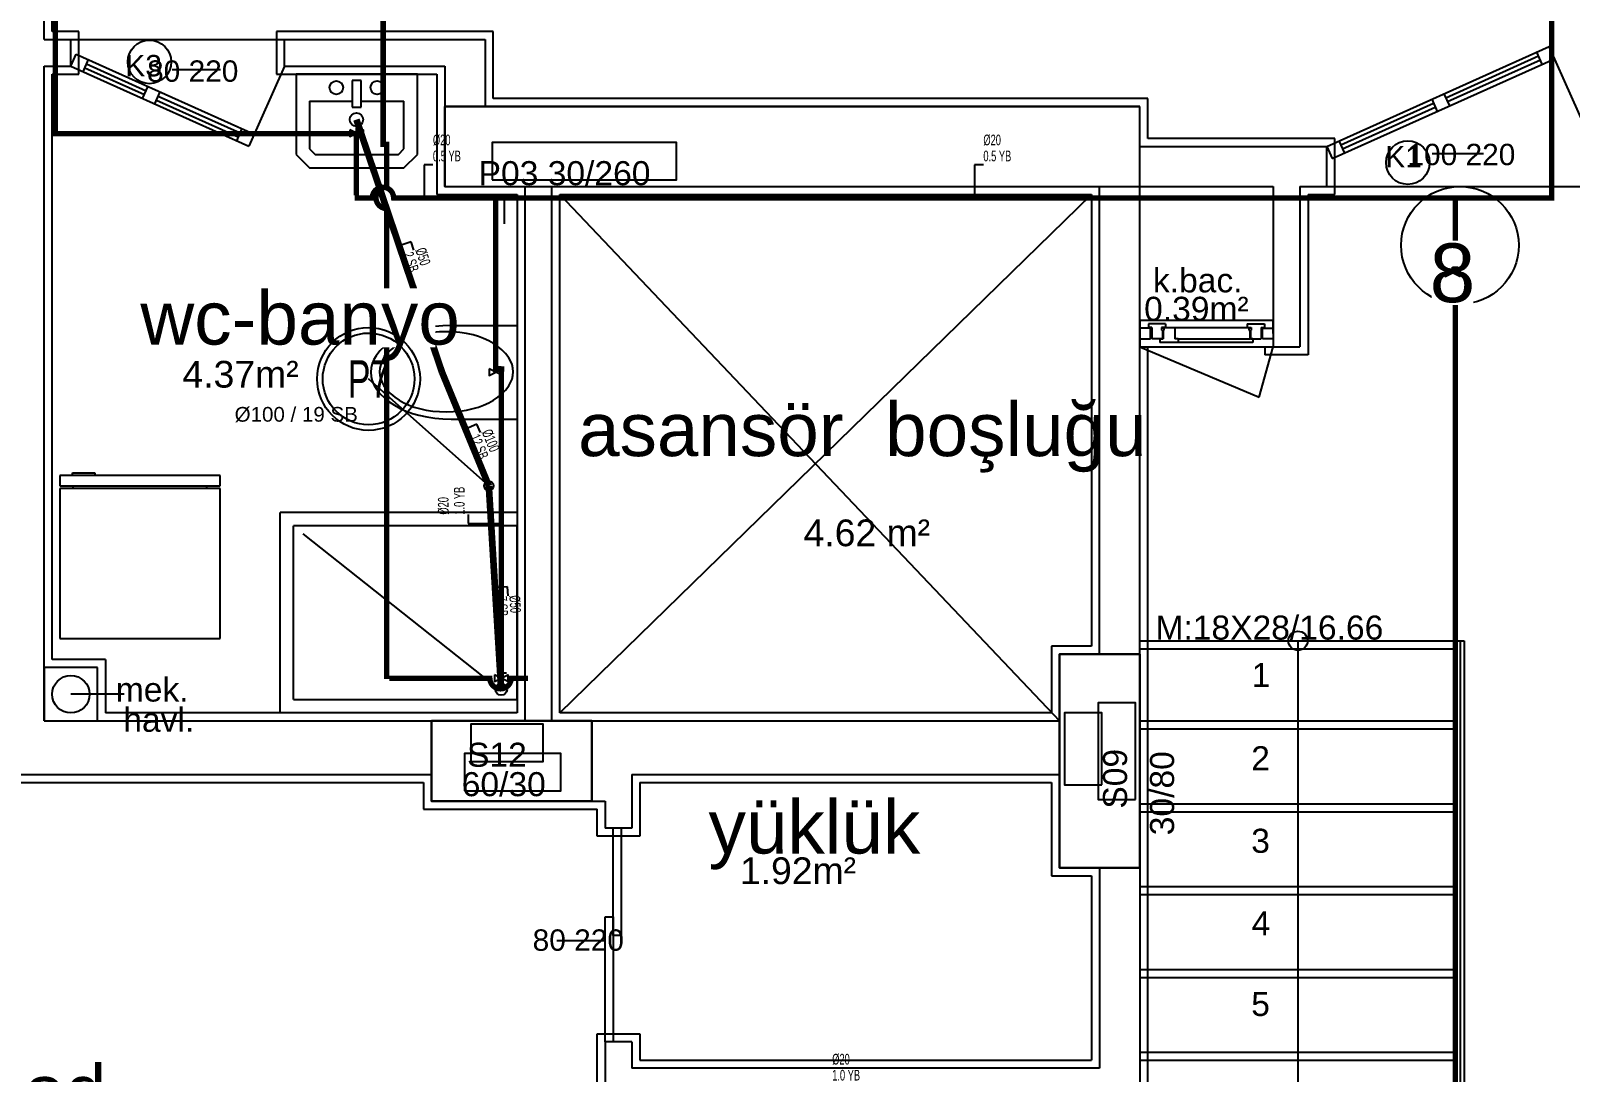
# Model space of a CAD drawing. Header units: centimetres. Extents: x -13133 to 30552, y -2 to 4552.
# Drawn here: x 13176 to 13752, y 1613 to 2003 of the extents above; entities that cross this region are included whole.
import ezdxf
from ezdxf.enums import TextEntityAlignment as Align

# ---------------------------------------------------------------- set-up
doc = ezdxf.new("R2010")
doc.units = ezdxf.units.CM
for name, pattern in [('BASMA HATTI', [31, 25, -6]), ('DASHED', [18, 12, -6]), ('PISSU HATTI', [26, 20, -6])]:
    doc.linetypes.add(name, pattern=pattern)
for name, color, linetype in [('MTY-PISSU-CAP', 211, 'CONTINUOUS'), ('MTY-PISSU-KOLON', 211, 'DASHED'), ('MTY-TEMIZSU-CAP', 101, 'CONTINUOUS'), ('MTY-VANA', 1, 'CONTINUOUS'), ('MTY-YUK-BIRIMI', 7, 'CONTINUOUS'), ('ROTAS-MIMARI', 8, 'CONTINUOUS'), ('ROTAS-MIMARI-KOLON', 8, 'CONTINUOUS'), ('ROTAS-MIMARI-YAZI', 8, 'CONTINUOUS'), ('ROTAS-PISSU-BORU-TAVANDAN', 6, 'PISSU HATTI'), ('ROTAS-PISSU-CAP', 211, 'CONTINUOUS'), ('ROTAS-PISSU-KOLONNO', 211, 'CONTINUOUS'), ('ROTAS-SICAKSU-BORU', 1, 'BASMA HATTI'), ('ROTAS-SOGUKSU-BORU', 5, 'CONTINUOUS'), ('ROTAS-TEFRIS', 15, 'CONTINUOUS'), ('ROTAS-VANA', 1, 'CONTINUOUS')]:
    doc.layers.add(name, color=color, linetype=linetype)
doc.styles.add('ANOTATIVO', font='arial.ttf')
doc.styles.add('MTY_CAP', font='wturkce.SHX', dxfattribs={"width": 0.65, "height": 20})
doc.styles.add('MTYCAPLT', font='arial.ttf', dxfattribs={"width": 0.65, "height": 1})
doc.styles.add('ROTAS', font='arial.ttf')

# ---------------------------------------------------------------- blocks, each defined once
blk = doc.blocks.new('MTY-PIS SU CAP SB')
at = {"layer": 'MTY-PISSU-CAP'}
for p, q in [((0.83, 1.17), (0, 1.17)), ((0, 1.17), (0, 0))]:
    blk.add_line(p, q, dxfattribs=at)
at = {"layer": 'MTY-PISSU-CAP', "style": 'MTY_CAP', "width": 0.65}
blk.add_attdef('PSCP_001', (0.83, 1.29), '', height=1, dxfattribs=at)
at = {"layer": 'MTY-YUK-BIRIMI', "color": 211, "style": 'MTY_CAP', "width": 0.65}
blk.add_attdef('PS_001', (0.83, 0.07), '', height=1, dxfattribs=at)
blk = doc.blocks.new('MTY-PIS SU KOLON')
at = {"layer": 'MTY-PISSU-KOLON', "linetype": 'Continuous', "lineweight": -3}
blk.add_hatch(color=256, dxfattribs=at).paths.add_polyline_path([(-2.7, -0.1, 0.848135), (0, -0.1, -0.848135), (2.7, -0.1, 0.414214), (0, 2.6, 0.414214)])
blk.add_circle((0, 0), 3.5, dxfattribs=at)
blk = doc.blocks.new('MTY-KOLON NO PIS SU')
at = {"color": 6, "linetype": 'Continuous', "ltscale": 100}
blk.add_circle((0, 0), 27.5, dxfattribs=at)
at = {"color": 7, "linetype": 'Continuous', "ltscale": 100}
blk.add_circle((0, 0), 24.5, dxfattribs=at)
at = {"style": 'ANOTATIVO', "width": 0.65}
blk.add_attdef('K', text='', height=20, dxfattribs=at).set_placement((0, 0), align=Align.MIDDLE_CENTER)
blk = doc.blocks.new('MTY-TEMIZ SU CAP MB')
at = {"layer": 'MTY-TEMIZSU-CAP'}
for p, q in [((0.83, 3.1), (0, 3.1)), ((0, 3.1), (0, 0))]:
    blk.add_line(p, q, dxfattribs=at)
at = {"layer": 'MTY-TEMIZSU-CAP', "style": 'MTY_CAP', "width": 0.65}
for tag, p in [('SOCP_001', (0.83, 4.92)), ('SCCP_001', (0.83, 1.92))]:
    blk.add_attdef(tag, p, '', height=1, dxfattribs=at)
at = {"layer": 'MTY-YUK-BIRIMI', "color": 101, "style": 'MTY_CAP', "width": 0.65}
for tag, p in [('SO_001', (0.83, 3.42)), ('SC_001', (0.83, 0.42))]:
    blk.add_attdef(tag, p, '', height=1, dxfattribs=at)
blk = doc.blocks.new('MTY-KURESEL VANA')
at = {"layer": 'MTY-VANA'}
for p, q in [((0, 0), (0, 8)), ((0, 8), (8, 8))]:
    blk.add_line(p, q, dxfattribs=at)
blk.add_lwpolyline([(-10, 5), (-10, -5), (10, 5), (10, -5), (-10, 5)], dxfattribs=at)
at = {"layer": 'MTY-VANA', "style": 'MTYCAPLT', "width": 0.65}
blk.add_attdef('CAP', text='', height=10, dxfattribs=at).set_placement((-1.1, 0), align=Align.CENTER)

msp = doc.modelspace()

# ---------------------------------------------------------------- linework, layer by layer
at = {"layer": 'ROTAS-MIMARI'}
for p, q in [((13183.82, 2002.24), (13183.82, 2022.24)), ((13180.82, 1999.24), (13180.82, 2019.24)), ((13180.82, 1999.24), (13190.82, 1999.24)), ((13193.82, 2002.24), (13183.82, 2002.24)), ((13190.82, 1989.24), (13190.82, 1999.24)), ((13190.82, 1999.24), (13270.82, 1999.24)), ((13193.82, 1986.24), (13193.82, 2002.24)), ((13348.82, 2002.24), (13267.82, 2002.24)), ((13267.82, 2002.24), (13267.82, 1986.24)), ((13270.82, 1999.24), (13345.82, 1999.24)), ((13270.82, 1989.24), (13270.82, 1999.24)), ((13345.82, 1999.24), (13345.82, 1974.24)), ((13348.82, 1977.24), (13348.82, 2002.24)), ((13190.82, 1989.24), (13192.87, 1993.8)), ((13192.87, 1993.8), (13259.44, 1963.89)), ((13660.82, 1959.24), (13744.03, 1996.62)), ((13741.51, 1990.01), (13739.47, 1994.57)), ((13760.82, 1959.24), (13744.03, 1996.62)), ((13180.82, 1744.24), (13180.82, 1989.24)), ((13180.82, 1989.24), (13190.82, 1989.24)), ((13190.82, 1989.24), (13257.39, 1959.33)), ((13195.39, 1987.19), (13197.44, 1991.75)), ((13196.05, 1988.67), (13218.33, 1978.66)), ((13196.7, 1990.11), (13218.98, 1980.1)), ((13246.87, 1987.89), (13228.76, 1987.89)), ((13270.82, 1989.24), (13257.39, 1959.33)), ((13270.82, 1989.24), (13330.82, 1989.24)), ((13330.82, 1989.24), (13330.82, 1974.24)), ((13662.87, 1954.68), (13746.08, 1992.06)), ((13705.37, 1977.47), (13740.13, 1993.09)), ((13706.02, 1976.03), (13740.78, 1991.65)), ((13183.82, 1767.24), (13183.82, 1986.24)), ((13183.82, 1986.24), (13193.82, 1986.24)), ((13267.82, 1986.24), (13327.82, 1986.24)), ((13320.49, 1986.24), (13275.16, 1986.24)), ((13275.16, 1986.24), (13275.16, 1956.24)), ((13296.15, 1983.95), (13296.15, 1973.95)), ((13299.5, 1983.95), (13296.15, 1983.95)), ((13299.5, 1973.95), (13299.5, 1983.95)), ((13320.49, 1956.24), (13320.49, 1986.24)), ((13327.82, 1986.24), (13327.82, 1974.24)), ((13217.67, 1977.18), (13219.71, 1981.74)), ((13222.23, 1975.13), (13224.28, 1979.69)), ((13222.89, 1976.61), (13253.49, 1962.86)), ((13223.54, 1978.05), (13254.14, 1964.3)), ((13280.16, 1976.24), (13296.15, 1976.24)), ((13280.16, 1976.24), (13280.16, 1958.31)), ((13299.5, 1976.24), (13315.49, 1976.24)), ((13315.49, 1958.31), (13315.49, 1976.24)), ((13393.82, 1977.24), (13348.82, 1977.24)), ((13557.82, 1977.24), (13393.82, 1977.24)), ((13593.82, 1977.24), (13557.82, 1977.24)), ((13593.82, 1962.24), (13593.82, 1977.24)), ((13700.15, 1976.9), (13702.19, 1972.34)), ((13704.71, 1978.95), (13706.76, 1974.39)), ((13296.15, 1973.95), (13299.5, 1973.95)), ((13327.82, 1974.24), (13327.82, 1941.24)), ((13666.05, 1959.8), (13700.81, 1975.42)), ((13666.7, 1958.36), (13701.46, 1973.98)), ((13254.87, 1965.94), (13252.83, 1961.38)), ((13590.82, 1959.24), (13660.82, 1959.24)), ((13663.82, 1962.24), (13593.82, 1962.24)), ((13660.82, 1944.24), (13660.82, 1959.24)), ((13660.82, 1959.24), (13662.87, 1954.68)), ((13663.82, 1941.24), (13663.82, 1962.24)), ((13665.39, 1961.29), (13667.44, 1956.72)), ((13275.16, 1956.24), (13280.16, 1951.24)), ((13280.16, 1958.31), (13282.23, 1956.24)), ((13282.23, 1956.24), (13313.42, 1956.24)), ((13313.42, 1956.24), (13315.49, 1958.31)), ((13315.49, 1951.24), (13320.49, 1956.24)), ((13719.56, 1956.44), (13700.24, 1956.44)), ((13280.16, 1951.24), (13315.49, 1951.24)), ((13360.82, 1744.24), (13360.82, 1944.24)), ((13370.82, 1744.24), (13370.82, 1944.24)), ((13575.82, 1769.24), (13575.82, 1944.24)), ((13590.82, 1944.24), (13640.82, 1944.24)), ((13590.82, 1769.24), (13590.82, 1944.24)), ((13640.82, 1944.27), (13640.82, 1884.27)), ((13650.82, 1944.24), (13660.82, 1944.24)), ((13650.82, 1944.24), (13650.82, 1884.27)), ((13660.82, 1944.24), (13760.82, 1944.24)), ((13327.82, 1941.24), (13357.82, 1941.24)), ((13353.02, 1940.22), (13353.02, 1930.22)), ((13357.82, 1941.24), (13357.82, 1747.24)), ((13373.82, 1747.24), (13373.82, 1941.24)), ((13373.82, 1941.24), (13390.82, 1941.24)), ((13373.82, 1941.24), (13560.82, 1744.24)), ((13373.82, 1747.24), (13572.82, 1941.24)), ((13390.82, 1941.24), (13560.82, 1941.24)), ((13560.82, 1941.24), (13572.82, 1941.24)), ((13572.82, 1941.24), (13572.82, 1772.24)), ((13653.82, 1941.24), (13663.82, 1941.24)), ((13653.82, 1941.24), (13653.82, 1881.27)), ((13333.1, 1892.24), (13357.99, 1892.24)), ((13358.03, 1857.24), (13358.03, 1892.29)), ((13590.82, 1894.27), (13640.82, 1894.27)), ((13590.82, 1894.27), (13590.82, 1884.27)), ((13594.82, 1891.27), (13590.82, 1891.27)), ((13590.82, 1891.27), (13590.82, 1887.27)), ((13594.12, 1892.87), (13594.12, 1891.47)), ((13600.52, 1892.87), (13594.12, 1892.87)), ((13595.32, 1891.47), (13594.12, 1891.47)), ((13594.82, 1887.27), (13594.82, 1891.27)), ((13595.32, 1891.47), (13595.32, 1887.27)), ((13599.02, 1891.47), (13599.02, 1890.47)), ((13600.52, 1891.47), (13599.02, 1891.47)), ((13599.32, 1890.47), (13599.02, 1890.47)), ((13599.32, 1890.47), (13599.32, 1887.27)), ((13599.62, 1891.47), (13604.02, 1891.47)), ((13599.62, 1891.47), (13599.62, 1890.97)), ((13599.92, 1890.97), (13599.62, 1890.97)), ((13599.92, 1890.47), (13599.62, 1890.47)), ((13599.62, 1890.47), (13599.62, 1887.27)), ((13599.92, 1890.97), (13599.92, 1890.47)), ((13600.52, 1892.87), (13600.52, 1891.47)), ((13604.02, 1891.47), (13604.02, 1887.27)), ((13604.02, 1891.47), (13632.61, 1891.47)), ((13631.11, 1892.87), (13631.11, 1891.47)), ((13631.11, 1892.87), (13637.51, 1892.87)), ((13631.11, 1891.47), (13632.61, 1891.47)), ((13631.71, 1890.97), (13632.01, 1890.97)), ((13631.71, 1890.97), (13631.71, 1890.47)), ((13631.71, 1890.47), (13632.01, 1890.47)), ((13632.01, 1891.47), (13632.01, 1890.97)), ((13632.01, 1890.47), (13632.01, 1887.27)), ((13632.31, 1890.47), (13632.31, 1887.27)), ((13632.31, 1890.47), (13632.61, 1890.47)), ((13632.61, 1891.47), (13632.61, 1890.47)), ((13636.31, 1891.47), (13636.31, 1887.27)), ((13636.31, 1891.47), (13637.51, 1891.47)), ((13636.82, 1891.27), (13640.82, 1891.27)), ((13636.82, 1887.27), (13636.82, 1891.27)), ((13637.51, 1892.87), (13637.51, 1891.47)), ((13640.82, 1891.27), (13640.82, 1894.27)), ((13640.82, 1891.27), (13640.82, 1887.27)), ((13640.82, 1889.27), (13640.82, 1891.27)), ((13640.82, 1891.27), (13640.82, 1884.27)), ((13590.82, 1887.27), (13594.82, 1887.27)), ((13590.82, 1884.27), (13640.82, 1884.27)), ((13590.82, 1884.27), (13635.54, 1865.47)), ((13593.82, 1769.24), (13593.82, 1884.27)), ((13599.32, 1887.27), (13595.32, 1887.27)), ((13598.42, 1887.27), (13599.62, 1887.27)), ((13598.42, 1887.27), (13598.42, 1885.87)), ((13605.22, 1885.87), (13598.42, 1885.87)), ((13605.22, 1887.27), (13604.02, 1887.27)), ((13605.22, 1887.27), (13632.01, 1887.27)), ((13605.22, 1887.27), (13605.22, 1885.87)), ((13633.21, 1885.87), (13605.22, 1885.87)), ((13633.21, 1887.27), (13632.01, 1887.27)), ((13632.31, 1887.27), (13636.31, 1887.27)), ((13633.21, 1887.27), (13633.21, 1885.87)), ((13635.54, 1865.47), (13640.82, 1884.27)), ((13640.82, 1887.27), (13636.82, 1887.27)), ((13637.61, 1884.27), (13637.61, 1881.27)), ((13640.82, 1884.27), (13650.82, 1884.27)), ((13653.82, 1881.27), (13637.61, 1881.27)), ((13333.1, 1857.24), (13358.03, 1857.24)), ((13246.69, 1836.04), (13186.69, 1836.05)), ((13186.69, 1836.05), (13186.69, 1832.21)), ((13186.69, 1832.21), (13246.69, 1832.19)), ((13191.46, 1836.05), (13191.46, 1837.14)), ((13191.46, 1837.14), (13199.77, 1837.14)), ((13199.77, 1836.05), (13191.46, 1836.05)), ((13191.69, 1831.22), (13191.69, 1832.2)), ((13199.77, 1837.14), (13199.77, 1836.05)), ((13241.69, 1831.21), (13241.69, 1832.19)), ((13246.69, 1832.19), (13246.69, 1836.04)), ((13186.69, 1831.22), (13186.67, 1775.07)), ((13246.69, 1831.21), (13186.69, 1831.22)), ((13246.67, 1775.05), (13246.69, 1831.21)), ((13357.82, 1822.24), (13269.11, 1822.24)), ((13269.11, 1747.24), (13269.11, 1822.24)), ((13357.82, 1817.24), (13274.11, 1817.24)), ((13274.11, 1752.24), (13274.11, 1817.24)), ((13357.82, 1752.24), (13357.82, 1817.24)), ((13277.66, 1814.23), (13348.58, 1758.06)), ((13186.67, 1775.07), (13246.67, 1775.05)), ((13572.82, 1772.24), (13557.82, 1772.24)), ((13557.82, 1772.24), (13557.82, 1747.24)), ((13590.82, 1774.24), (13709.32, 1774.24)), ((13590.82, 1771.24), (13709.32, 1771.24)), ((13593.82, 1689.24), (13593.82, 1769.24)), ((13650.07, 1774.24), (13650.07, 1527.24)), ((13709.32, 1774.24), (13709.32, 1348.07)), ((13709.32, 1774.24), (13712.32, 1774.24)), ((13710.82, 1774.24), (13710.82, 1348.46)), ((13712.32, 1774.24), (13712.32, 1345.75)), ((13200.82, 1764.24), (13180.82, 1764.24)), ((13180.82, 1764.24), (13180.82, 1744.24)), ((13203.82, 1767.24), (13183.82, 1767.24)), ((13200.82, 1744.24), (13200.82, 1764.24)), ((13203.82, 1767.24), (13203.82, 1747.24)), ((13210.82, 1754.24), (13190.82, 1754.24)), ((13274.11, 1752.24), (13357.82, 1752.24)), ((13315.82, 1747.24), (13203.82, 1747.24)), ((13357.82, 1747.24), (13315.82, 1747.24)), ((13557.82, 1747.24), (13373.82, 1747.24)), ((13180.82, 1744.24), (13325.82, 1744.24)), ((13180.82, 1744.24), (13200.82, 1744.24)), ((13370.82, 1744.24), (13560.82, 1744.24)), ((13590.82, 1744.24), (13709.32, 1744.24)), ((13590.82, 1741.24), (13709.32, 1741.24)), ((12930.82, 1724.24), (13325.82, 1724.24)), ((13400.82, 1724.24), (13560.82, 1724.24)), ((13400.82, 1724.24), (13400.82, 1704.1)), ((12933.82, 1721.24), (13322.82, 1721.24)), ((13322.82, 1721.24), (13322.82, 1711.24)), ((13403.82, 1721.24), (13557.82, 1721.24)), ((13403.82, 1721.24), (13403.82, 1701.1)), ((13557.82, 1721.24), (13557.82, 1686.24)), ((13322.82, 1711.24), (13378.82, 1711.24)), ((13378.82, 1711.24), (13387.82, 1711.24)), ((13385.82, 1714.24), (13390.82, 1714.24)), ((13387.82, 1701.1), (13387.82, 1711.24)), ((13390.82, 1714.24), (13390.82, 1704.1)), ((13590.82, 1713.24), (13709.32, 1713.24)), ((13590.82, 1710.24), (13709.32, 1710.24)), ((13403.82, 1701.1), (13387.82, 1701.1)), ((13400.82, 1704.1), (13390.82, 1704.1)), ((13393.82, 1663.95), (13393.82, 1703.95)), ((13396.82, 1703.95), (13396.82, 1663.95)), ((13575.82, 1689.24), (13575.82, 1614.24)), ((13590.82, 1689.24), (13590.82, 1439.24)), ((13593.82, 1474.24), (13593.82, 1689.24)), ((13557.82, 1686.24), (13572.82, 1686.24)), ((13572.82, 1686.24), (13572.82, 1617.24)), ((13590.82, 1682.24), (13709.32, 1682.24)), ((13590.82, 1679.24), (13709.32, 1679.24)), ((13390.82, 1624.1), (13390.82, 1670.92)), ((13390.82, 1670.92), (13393.82, 1670.92)), ((13393.82, 1670.92), (13393.82, 1624.1)), ((13390.82, 1661.94), (13372.71, 1661.94)), ((13396.82, 1663.95), (13393.82, 1663.95)), ((13590.82, 1651.24), (13709.32, 1651.24)), ((13590.82, 1648.24), (13709.32, 1648.24)), ((13387.82, 1427.24), (13387.82, 1627.1)), ((13387.82, 1627.1), (13403.82, 1627.1)), ((13403.82, 1627.1), (13403.82, 1617.24)), ((13390.82, 1624.1), (13390.82, 1424.24)), ((13400.82, 1624.1), (13390.82, 1624.1)), ((13393.82, 1624.1), (13390.82, 1624.1)), ((13400.82, 1624.1), (13400.82, 1614.24)), ((13590.82, 1620.24), (13709.32, 1620.24)), ((13575.82, 1614.24), (13400.82, 1614.24)), ((13403.82, 1617.24), (13572.82, 1617.24)), ((13590.82, 1617.24), (13709.32, 1617.24))]:
    msp.add_line(p, q, dxfattribs=at)
for points in [[(13330.82, 1944.24), (13330.82, 1974.24)], [(13330.82, 1974.24), (13590.82, 1974.24)], [(13590.82, 1944.24), (13590.82, 1974.24)], [(13330.82, 1944.24), (13590.82, 1944.24)], [(13321.07, 1890.81), (13318.68, 1890.14), (13316.34, 1889.3), (13314.08, 1888.29), (13311.89, 1887.12)], [(13333.1, 1892.24), (13330.07, 1892.15), (13327.04, 1891.89), (13324.04, 1891.44), (13321.07, 1890.81)], [(13331.35, 1889.91), (13328.82, 1889.83), (13326.3, 1889.6), (13323.8, 1889.22), (13321.33, 1888.68)], [(13341.36, 1888.68), (13338.89, 1889.22), (13336.39, 1889.6), (13333.87, 1889.83), (13331.35, 1889.91)], [(13311.89, 1887.12), (13309.94, 1885.84), (13308.14, 1884.36), (13306.51, 1882.7), (13305.06, 1880.87)], [(13313.67, 1885.52), (13312.04, 1884.42), (13310.55, 1883.16), (13309.19, 1881.75), (13307.99, 1880.19)], [(13321.33, 1888.68), (13319.33, 1888.11), (13317.38, 1887.39), (13315.49, 1886.52), (13313.67, 1885.52)], [(13349.02, 1885.52), (13347.2, 1886.52), (13345.31, 1887.39), (13343.36, 1888.11), (13341.36, 1888.68)], [(13354.7, 1880.19), (13353.5, 1881.75), (13352.15, 1883.16), (13350.65, 1884.42), (13349.02, 1885.52)], [(13305.06, 1880.87), (13304.22, 1879.47), (13303.6, 1877.96), (13303.23, 1876.38), (13303.1, 1874.74)], [(13307.99, 1880.19), (13307.28, 1878.98), (13306.77, 1877.68), (13306.45, 1876.31), (13306.35, 1874.91)], [(13356.35, 1874.91), (13356.24, 1876.31), (13355.93, 1877.68), (13355.41, 1878.98), (13354.7, 1880.19)], [(13303.1, 1874.74), (13303.23, 1873.11), (13303.6, 1871.53), (13304.22, 1870.02), (13305.06, 1868.62)], [(13306.35, 1874.91), (13306.45, 1873.51), (13306.77, 1872.14), (13307.28, 1870.84), (13307.99, 1869.63)], [(13354.7, 1869.63), (13355.41, 1870.84), (13355.93, 1872.14), (13356.24, 1873.51), (13356.35, 1874.91)], [(13305.06, 1868.62), (13306.51, 1866.79), (13308.14, 1865.13), (13309.94, 1863.65), (13311.89, 1862.37)], [(13307.99, 1869.63), (13309.19, 1868.08), (13310.55, 1866.66), (13312.04, 1865.4), (13313.67, 1864.3)], [(13349.02, 1864.3), (13350.65, 1865.4), (13352.15, 1866.66), (13353.5, 1868.08), (13354.7, 1869.63)], [(13311.89, 1862.37), (13314.08, 1861.2), (13316.34, 1860.19), (13318.68, 1859.35), (13321.07, 1858.68)], [(13313.67, 1864.3), (13315.49, 1863.3), (13317.38, 1862.44), (13319.33, 1861.71), (13321.33, 1861.14)], [(13321.33, 1861.14), (13323.8, 1860.6), (13326.3, 1860.22), (13328.82, 1859.99), (13331.35, 1859.91)], [(13331.35, 1859.91), (13333.87, 1859.99), (13336.39, 1860.22), (13338.89, 1860.6), (13341.36, 1861.14)], [(13341.36, 1861.14), (13343.36, 1861.71), (13345.31, 1862.44), (13347.2, 1863.3), (13349.02, 1864.3)], [(13321.07, 1858.68), (13324.04, 1858.05), (13327.04, 1857.6), (13330.07, 1857.34), (13333.1, 1857.24)], [(13560.82, 1689.24), (13560.82, 1769.24)], [(13560.82, 1769.24), (13590.82, 1769.24)], [(13590.82, 1769.24), (13590.82, 1689.24)], [(13325.82, 1714.24), (13325.82, 1744.24)], [(13325.82, 1744.24), (13385.82, 1744.24)], [(13385.82, 1744.24), (13385.82, 1714.24)], [(13385.82, 1714.24), (13325.82, 1714.24)], [(13590.82, 1689.24), (13560.82, 1689.24)]]:
    msp.add_lwpolyline(points, dxfattribs=at)
for centre, radius in [((13220.23, 1990.87), 8.14), ((13290.16, 1981.24), 2.52), ((13305.49, 1981.24), 2.52), ((13297.7, 1969.28), 2.52), ((13691.15, 1953.18), 8.14), ((13710.67, 1922.24), 22), ((13650.07, 1774.24), 3.6), ((13190.82, 1754.24), 7), ((13351.87, 1756.04), 2.18)]:
    msp.add_circle(centre, radius, dxfattribs=at)
at = {"layer": 'ROTAS-MIMARI-KOLON'}
for points in [[(13590.82, 1974.24), (13330.82, 1974.24), (13330.82, 1944.24), (13590.82, 1944.24), (13590.82, 1974.24)], [(13348.5, 1946.75), (13417.47, 1946.75), (13417.47, 1960.72), (13348.5, 1960.72), (13348.5, 1946.75)], [(13590.82, 1769.24), (13560.82, 1769.24), (13560.82, 1689.24), (13590.82, 1689.24), (13590.82, 1769.24)], [(13576.64, 1720.27), (13576.64, 1747.3), (13562.68, 1747.3), (13562.68, 1720.27), (13576.64, 1720.27)], [(13589.3, 1714.86), (13589.3, 1750.98), (13575.33, 1750.98), (13575.33, 1714.86), (13589.3, 1714.86)], [(13385.82, 1744.24), (13325.82, 1744.24), (13325.82, 1714.24), (13385.82, 1714.24), (13385.82, 1744.24)], [(13340.52, 1729.11), (13367.55, 1729.11), (13367.55, 1743.07), (13340.52, 1743.07), (13340.52, 1729.11)], [(13338.12, 1718.09), (13374.24, 1718.09), (13374.24, 1732.06), (13338.12, 1732.06), (13338.12, 1718.09)]]:
    msp.add_lwpolyline(points, dxfattribs=at)
at = {"layer": 'ROTAS-PISSU-BORU-TAVANDAN', "const_width": 2.5}
for points in [[(13297.7, 1969.28), (13329.73, 1874.74)], [(13329.73, 1874.74), (13347.24, 1832.24)], [(13351.87, 1756.04), (13347.24, 1832.24)]]:
    msp.add_lwpolyline(points, dxfattribs=at)
at = {"layer": 'ROTAS-PISSU-KOLONNO'}
msp.add_line((13347.24, 1832.24), (13302.24, 1872.24), dxfattribs=at)
at = {"layer": 'ROTAS-SICAKSU-BORU', "const_width": 2}
for points in [[(13307.7, 1964.24), (13307.7, 2116), (13609, 2116), (13609, 2484), (13885, 2484), (13885, 2428), (13877, 2428)], [(13361.87, 1760.24), (13355.62, 1760.24), (13355.48, 1759.2), (13355.08, 1758.24), (13354.45, 1757.41), (13353.62, 1756.77), (13352.65, 1756.37), (13351.62, 1756.24), (13350.58, 1756.37), (13349.62, 1756.77), (13348.79, 1757.41), (13348.15, 1758.24), (13347.75, 1759.2), (13347.62, 1760.24), (13309, 1760.24), (13309, 1760), (13309, 1936), (13307.96, 1936.13), (13307, 1936.53), (13306.17, 1937.17), (13305.54, 1938), (13305.14, 1938.96), (13305, 1940), (13305.14, 1941.03), (13305.54, 1942), (13306.17, 1942.82), (13307, 1943.46), (13307.96, 1943.86), (13309, 1944), (13309, 1960), (13307.7, 1960), (13307.7, 1964.24)]]:
    msp.add_lwpolyline(points, dxfattribs=at)
at = {"layer": 'ROTAS-SOGUKSU-BORU', "const_width": 2}
for points in [[(13866.4, 2318.34), (13845, 2318.34), (13845, 2320), (13845, 2184), (13745, 2184), (13745, 1940), (13709, 1940)], [(13020.32, 2034.24), (13045, 2034.24), (13045, 2124), (13185, 2124), (13185, 1964), (13297.7, 1964)], [(13297.7, 1964.24), (13297.7, 1940), (13297, 1940), (13303.62, 1940), (13303.76, 1941.04), (13304.15, 1942), (13304.79, 1942.83), (13305.62, 1943.46), (13306.58, 1943.86), (13307.62, 1944), (13308.65, 1943.86), (13309.62, 1943.46), (13310.45, 1942.83), (13311.08, 1942), (13311.48, 1941.04), (13311.62, 1940), (13349, 1940)], [(13349.82, 1874.74), (13349.82, 1940), (13349, 1940), (13709, 1940), (13709, 1916), (13707.98, 1916), (13707.98, 1911.95)], [(13728.93, 1009.24), (13728.93, 1152), (13729, 1152), (13709, 1152), (13709, 1908), (13707.88, 1908), (13707.88, 1911.95)], [(13351.87, 1760.24), (13351.87, 1876), (13353, 1876), (13349.82, 1876)]]:
    msp.add_lwpolyline(points, dxfattribs=at)

# ---------------------------------------------------------------- block references
at = {"layer": 'ROTAS-TEFRIS'}
for name, p, xscale, yscale in [('MTY-KURESEL VANA', (13297.7, 1964.24), 0.25, 0.25), ('MTY-KURESEL VANA', (13349.82, 1874.74), 0.25, 0.25), ('MTY-PIS SU KOLON', (13347.24, 1832.24), 0.5, 0.5), ('MTY-KURESEL VANA', (13351.87, 1760.24), 0.25, 0.25)]:
    msp.add_blockref(name, p, dxfattribs=dict(at, xscale=xscale, yscale=yscale))
ref = msp.add_blockref('MTY-TEMIZ SU CAP MB', (13323, 1940), dxfattribs=dict(at, xscale=4, yscale=4))
ref.add_attrib('SO_001', '0.5 YB', (13326.33, 1953.67), dxfattribs={"color": 101, "height": 4, "style": 'MTY_CAP', "width": 0.65})
ref.add_attrib('SOCP_001', 'Ø20', (13326.33, 1959.67), dxfattribs={"height": 4, "style": 'MTY_CAP', "width": 0.65})
ref = msp.add_blockref('MTY-TEMIZ SU CAP MB', (13529, 1940), dxfattribs=dict(at, xscale=4, yscale=4))
ref.add_attrib('SO_001', '0.5 YB', (13532.33, 1953.67), dxfattribs={"color": 101, "height": 4, "style": 'MTY_CAP', "width": 0.65})
ref.add_attrib('SOCP_001', 'Ø20', (13532.33, 1959.67), dxfattribs={"height": 4, "style": 'MTY_CAP', "width": 0.65})
ref = msp.add_blockref('MTY-PIS SU CAP SB', (13313.71, 1922.01), dxfattribs=dict(at, xscale=4, yscale=4, rotation=-71.28258450577289))
ref.add_attrib('PSCP_001', 'Ø50', (13319.67, 1920.51), dxfattribs={"height": 4, "rotation": 288.71742, "style": 'MTY_CAP', "width": 0.65})
ref.add_attrib('PS_001', '2 SB', (13315.03, 1918.94), dxfattribs={"color": 211, "height": 4, "rotation": 288.71742, "style": 'MTY_CAP', "width": 0.65})
ref = msp.add_blockref('MTY-PIS SU CAP SB', (13338.48, 1853.49), dxfattribs=dict(at, xscale=4, yscale=4, rotation=-67.60561525136342))
ref.add_attrib('PSCP_001', 'Ø100', (13344.52, 1852.37), dxfattribs={"height": 4, "rotation": 292.39438, "style": 'MTY_CAP', "width": 0.65})
ref.add_attrib('PS_001', '12 SB', (13340, 1850.51), dxfattribs={"color": 211, "height": 4, "rotation": 292.39438, "style": 'MTY_CAP', "width": 0.65})
ref = msp.add_blockref('MTY-TEMIZ SU CAP MB', (13351.87, 1818.12), dxfattribs=dict(at, xscale=4, yscale=4, rotation=90))
ref.add_attrib('SO_001', '1.0 YB', (13338.2, 1821.45), dxfattribs={"color": 101, "height": 4, "rotation": 90, "style": 'MTY_CAP', "width": 0.65})
ref.add_attrib('SOCP_001', 'Ø20', (13332.2, 1821.45), dxfattribs={"height": 4, "rotation": 90, "style": 'MTY_CAP', "width": 0.65})
ref = msp.add_blockref('MTY-PIS SU CAP SB', (13349.56, 1794.14), dxfattribs=dict(at, xscale=4, yscale=4, rotation=-86.52529226167746))
ref.add_attrib('PSCP_001', 'Ø50', (13354.91, 1791.12), dxfattribs={"height": 4, "rotation": 273.47471, "style": 'MTY_CAP', "width": 0.65})
ref.add_attrib('PS_001', '7 SB', (13350.02, 1790.83), dxfattribs={"color": 211, "height": 4, "rotation": 273.47471, "style": 'MTY_CAP', "width": 0.65})
ref = msp.add_blockref('MTY-TEMIZ SU CAP MB', (13472.41, 1596), dxfattribs=dict(at, xscale=4, yscale=4))
ref.add_attrib('SO_001', '1.0 YB', (13475.75, 1609.67), dxfattribs={"color": 101, "height": 4, "style": 'MTY_CAP', "width": 0.65})
ref.add_attrib('SOCP_001', 'Ø20', (13475.75, 1615.67), dxfattribs={"height": 4, "style": 'MTY_CAP', "width": 0.65})

# ---------------------------------------------------------------- texts
at = {"layer": 'ROTAS-MIMARI-YAZI', "style": 'ROTAS'}
for s, height, p in [('K3', 8, (13218.06, 1989.47)), ('80 220', 8, (13236.43, 1987.44)), ('K1', 8, (13689.6, 1955.38)), ('100 220', 8, (13711.22, 1956.23)), ('P03 30/260', 9, (13375.57, 1949.24)), ('k.bac.', 9, (13612.56, 1909.13)), ('0.39m²', 9, (13612.05, 1898.48)), ('4.37m²', 10, (13254.32, 1873.99)), ('asansör  boşluğu', 20, (13487.03, 1853.35)), ('4.62 m²', 10, (13488.72, 1814.63)), ('M:18X28/16.66', 9, (13639.37, 1779.18)), ('1', 9, (13636.23, 1761.44)), ('mek.', 9, (13221.25, 1755.99)), ('havl.', 9, (13223.73, 1744.68)), ('S12', 9, (13350.27, 1731.59)), ('2', 9, (13636.07, 1730.28)), ('60/30', 9, (13352.83, 1720.58)), ('yüklük', 20, (13469.08, 1704.63)), ('3', 9, (13636.07, 1699.39)), ('1.92m²', 10, (13462.95, 1688.19)), ('4', 9, (13636.23, 1668.52)), ('80 220', 8, (13380.73, 1662.23)), ('5', 9, (13636.07, 1638.33)), ('yatak od.', 20, (13155.23, 1605.59))]:
    msp.add_text(s, height=height, dxfattribs=at).set_placement(p, align=Align.MIDDLE_CENTER)
for s, p in [('S09', (13581.59, 1722.6)), ('30/80', (13599.19, 1717.19))]:
    msp.add_text(s, height=9, rotation=90, dxfattribs=at).set_placement(p, align=Align.MIDDLE_CENTER)
at = {"layer": 'ROTAS-PISSU-CAP', "style": 'ROTAS'}
msp.add_text('Ø100 / 19 SB', height=5.5, dxfattribs=at).set_placement((13298.24, 1856.24), align=Align.RIGHT)

# ---------------------------------------------------------------- next in the draw order: wipeouts: each hides what was drawn before it
for points in [[(13715.7, 1899.95), (13700.06, 1899.95), (13700.06, 1923.95), (13715.7, 1923.95)], [(13327.21, 1884.09), (13226.01, 1884.09), (13226.01, 1906.09), (13327.21, 1906.09)]]:
    msp.add_wipeout(points)

# ---------------------------------------------------------------- next in the draw order: block references
at = {"layer": 'ROTAS-PISSU-KOLONNO'}
ref = msp.add_blockref('MTY-KOLON NO PIS SU', (13302.24, 1872.24), dxfattribs=dict(at, xscale=0.7, yscale=0.7))
ref.add_attrib('K', 'P7', dxfattribs={"height": 14, "style": 'ANOTATIVO', "width": 0.65}).set_placement((13302.24, 1872.24), align=Align.MIDDLE_CENTER)
at = {"layer": 'ROTAS-VANA', "xscale": 0.27, "yscale": 0.27}
msp.add_blockref('MTY-KURESEL VANA', (13707.88, 1911.95), dxfattribs=at)

# ---------------------------------------------------------------- next in the draw order: texts
at = {"layer": 'ROTAS-MIMARI-YAZI', "style": 'ROTAS'}
for s, height, p in [('8', 22, (13707.88, 1911.95)), ('wc-banyo', 20, (13276.61, 1895.09))]:
    msp.add_text(s, height=height, dxfattribs=at).set_placement(p, align=Align.MIDDLE_CENTER)

doc.saveas('drawing.dxf')
